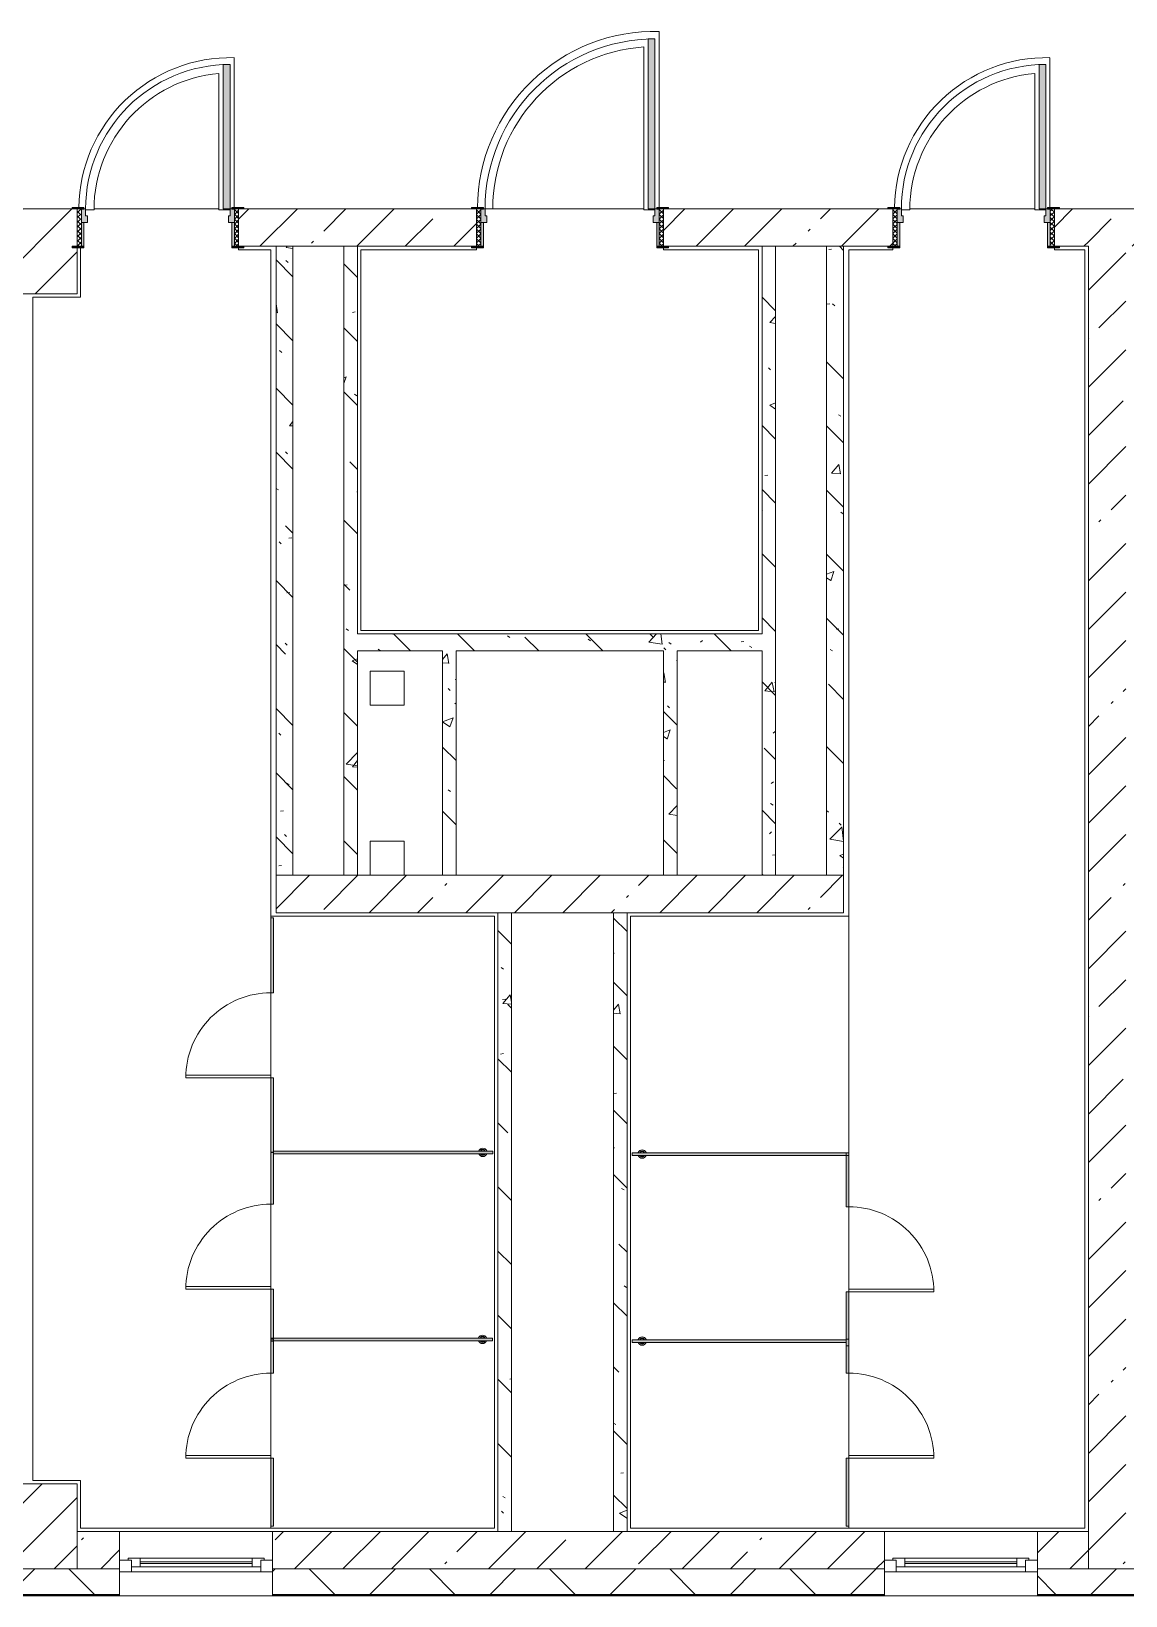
# Model space of a CAD drawing. Header units: millimetres. Extents: x 957 to 217451, y -8553 to 29000.
# Drawn here: x 156081 to 162521, y -258 to 8945 of the extents above; entities that cross this region are included whole.
import ezdxf

# ---------------------------------------------------------------- set-up
doc = ezdxf.new("R2010")
doc.units = ezdxf.units.MM
for name, color, linetype, lineweight, true_color in [('A-DOOR-3', 7, 'Continuous', 5, 0xaaaaaa), ('A-DOOR-4', 7, 'Continuous', 5, 0xe2e2e2), ('A-DOOR-FRAM-3', 7, 'Continuous', 5, 0xe2e2e2), ('A-DOOR-FRAM-4', 7, 'Continuous', 5, 0xaaaaaa), ('A-FLOR-2', 7, 'Continuous', 5, 0xaaaaaa), ('A-GENM-5', 7, 'Continuous', 5, 0xe2ddcd), ('I-WALL-4', 7, 'Continuous', 5, 0x787878)]:
    doc.layers.add(name, color=color, linetype=linetype, lineweight=lineweight, true_color=true_color)
for name, color, linetype, lineweight in [('A-DOOR-6', 7, 'Continuous', 5), ('A-GENM-2', 7, 'Continuous', 5), ('A-GLAZ-2', 7, 'Continuous', 5), ('A-WALL', 7, 'Continuous', 9), ('A-WALL-2', 7, 'Continuous', 5), ('I-WALL-2', 7, 'Continuous', 5), ('S-COLS-2', 7, 'Continuous', 5)]:
    doc.layers.add(name, color=color, linetype=linetype, lineweight=lineweight)
pattern_1 = [(45, (90440.88, 0), (-285.1231, 285.1231), []), (45, (90726, 0), (-285.1231, 285.1231), [504.031, -100.806, 16.764, -84.042])]
pattern_2 = [(135, (90440.9, 0), (-377.1708, -377.1708), [533.4, -88.9, 17.78, -88.9]), (135, (90440.9, 376.94), (-377.1708, -377.1708), []), (50, (90440.9, 0), (637.6445, -55.7866), [66.675, -733.425]), (355, (90440.9, 0), (-123.3494, 668.699), [53.34, -586.74]), (100.451, (90494, -4.65), (514.299, 612.908), [56.665, -623.315]), (46.184, (90440.9, 177.8), (948.7764, -147.15), [100.012, -1100.137]), (96.636, (90519.9, 165.5), (830.909, 865.997), [84.998, -934.973]), (351.184, (90440.9, 177.8), (830.918, 865.988), [80.01, -880.11]), (21, (90529.8, 133.35), (530.6506, -357.9283), [66.675, -733.425]), (326, (90529.8, 133.35), (216.308, 644.6585), [53.34, -586.74]), (71.451, (90574, 103.5), (746.9596, 286.7243), [56.665, -623.315]), (37.5, (90440.88, 0), (10.8105, 295.9426), [16.764, -562.864, 16.764, -578.866, -588.962]), (37.5, (90440.88, 0), (10.8105, 295.9426), [-1175.258, 16.764, -572.198]), (7.5, (90440.88, 0), (233.8692, 350.6318), [16.764, -322.834, 16.764, -549.529, -224.472]), (7.5, (90440.88, 0), (233.8692, 350.6318), [-905.891, 16.764, -207.708]), (327.5, (90242.63, 0), (474.5678, -20.0513), [16.764, -205.486, 16.764, -676.656, -920.115]), (327.5, (90242.63, 0), (474.5678, -20.0513), [-915.67, 16.764, -903.351]), (317.5, (90153.73, 0), (518.4522, 88.9934), [16.764, -272.161, 16.764, -443.738, -653.415]), (317.5, (90153.73, 0), (518.4522, 88.9934), [-749.427, 16.764, -636.651])]
pattern_3 = [(135, (1826.41, 174.685), (-14.14214, -14.14214), []), (225, (1826.41, 174.685), (14.14214, -14.14214), [])]
pattern_4 = [(45, (-296.384, 174.685), (-14.1421, 14.1421), []), (135, (-296.384, 174.685), (-14.1421, -14.1421), [])]

# ---------------------------------------------------------------- blocks, each defined once
blk = doc.blocks.new('BSC_Колонна _Прямоугольная - 500х500-V172-3_2_1_птичка')
at = {"layer": 'S-COLS-2'}
h = blk.add_hatch(dxfattribs=at)
h.set_pattern_fill('FP_51', color=256, style=0, pattern_type=2)
h.set_pattern_definition([(45, (-65660, -150), (-285.1231, 285.1231), []), (45, (-65374.88, -150), (-285.1231, 285.1231), [504.031, -100.806, 16.764, -84.042])])
h.paths.add_polyline_path([(-250, -250), (250, -250), (250, 250), (-250, 250), (-250, -50)])
for p, q in [((250, 250), (-250, 250)), ((-250, 250), (-250, -250)), ((250, -250), (250, 250)), ((-250, -250), (250, -250))]:
    blk.add_line(p, q, dxfattribs=at)
blk = doc.blocks.new('BSC_Колонна _Прямоугольная - 500х500-V175-3_2_1_птичка')
at = {"layer": 'S-COLS-2'}
h = blk.add_hatch(dxfattribs=at)
h.set_pattern_fill('FP_54', color=256, style=0, pattern_type=2)
h.set_pattern_definition([(45, (-65660, -7650), (-285.1231, 285.1231), []), (45, (-65374.88, -7650), (-285.1231, 285.1231), [504.031, -100.806, 16.764, -84.042])])
h.paths.add_polyline_path([(-30, -250), (250, -250), (250, 22), (220, 22), (220, 30), (250, 30), (250, 250), (-250, 250), (-250, -250)])
for p, q in [((220, 250), (-250, 250)), ((-250, 250), (-250, -250)), ((250, -250), (250, 22)), ((-250, -250), (250, -250))]:
    blk.add_line(p, q, dxfattribs=at)
blk = doc.blocks.new('120_Окно_СКБ_1Ст - 120_Окно_СКБ_1Ст 900х2500_h_-V185-3_2_1_птичка')
at = {"layer": 'A-GLAZ-2'}
for p, q in [((-450, -127), (-450, -57)), ((-450, -57), (-380, -57)), ((450, -57), (-450, -57)), ((-380, -57), (-380, -127)), ((380, -87), (-380, -87)), ((-380, -87), (-380, -127)), ((-330, -137), (-330, -87)), ((330, -137), (330, -87)), ((380, -127), (380, -57)), ((380, -57), (450, -57)), ((380, -127), (380, -87)), ((450, -57), (450, -127)), ((-380, -127), (-450, -127)), ((-450, -127), (-400, -127)), ((-380, -127), (-400, -127)), ((-400, -127), (-400, -137)), ((-400, -137), (400, -137)), ((400, -137), (-400, -137)), ((-330, -107), (330, -107)), ((330, -117), (-330, -117)), ((450, -127), (380, -127)), ((400, -127), (380, -127)), ((400, -127), (450, -127)), ((400, -137), (400, -127))]:
    blk.add_line(p, q, dxfattribs=at)
blk = doc.blocks.new('110_Дверь_СКБ_1Ст_Внутренняя1 - Д-7_л__950x2100h_Туалет-21784696-3_2_1_птичка')
at = {"layer": 'A-DOOR-3'}
h = blk.add_hatch(dxfattribs=at)
h.set_pattern_fill('FP_74', color=256, style=0, pattern_type=2)
h.set_pattern_definition(pattern_3)
h.paths.add_polyline_path([(462.5, -110), (487.5, -110), (487.5, 110), (462.5, 105.1), (462.5, -39.7)])
at = {"layer": 'A-DOOR-4'}
h = blk.add_hatch(color=256, dxfattribs=at)
h.paths.add_polyline_path([(462.5, 30), (461.1, 110), (437.5, 105.1), (437.5, 70), (427.5, 70), (427.5, 30), (461.7, 30)])
h.paths.add_polyline_path([(-422.5, 30), (-402.5, 30), (-402.5, 70), (-412.5, 70), (-412.5, 110), (-437.5, 105.1), (-437.5, 30)])
at = {"layer": 'A-DOOR-FRAM-3'}
for points in [[(397.5, 110), (437.5, 110), (437.5, 960), (397.5, 960), (397.5, 304.1)], [(-453.3, 110), (-422.5, 110), (-422.5, 118), (-492.5, 118), (-492.5, 110), (-462.5, 110)], [(462.5, 110), (517.5, 110), (517.5, 118), (447.5, 118), (447.5, 110), (461.7, 110)], [(-422.5, -110), (-422.5, 30), (-437.5, 30), (-437.5, -110)], [(462.5, -110), (461.7, 30), (447.5, 30), (447.5, -110)], [(-461.7, -118), (-422.5, -118), (-422.5, -110), (-492.5, -110), (-492.5, -118), (-462.5, -118)], [(517.5, -118), (517.5, -110), (447.5, -110), (447.5, -118), (487.5, -118)]]:
    blk.add_hatch(color=256, dxfattribs=at).paths.add_polyline_path(points)
at = {"layer": 'A-DOOR-FRAM-4'}
h = blk.add_hatch(dxfattribs=at)
h.set_pattern_fill('FP_75', color=256, style=0, pattern_type=2)
h.set_pattern_definition(pattern_4)
h.paths.add_polyline_path([(-437.5, -110), (-437.5, 110), (-462.5, 110), (-462.5, -110)])
at = {"layer": 'A-DOOR-3'}
for p, q in [((437.5, 960), (397.5, 960)), ((397.5, 960), (397.5, 110)), ((437.5, 110), (437.5, 960)), ((397.5, 110), (437.5, 110))]:
    blk.add_line(p, q, dxfattribs=at)
blk.add_arc((437.5, 110), 850, 90, 180, dxfattribs=at)
at = {"layer": 'A-DOOR-FRAM-4'}
for p, q in [((-422.5, 118), (-492.5, 118)), ((-492.5, 118), (-492.5, 110)), ((-492.5, 110), (-422.5, 110)), ((-437.5, 110), (-462.5, 110)), ((-462.5, 110), (-462.5, -110)), ((-412.5, 110), (-437.5, 110)), ((-437.5, 110), (-437.5, 30)), ((-437.5, -110), (-437.5, 110)), ((-422.5, 110), (-437.5, 110)), ((-437.5, 110), (-437.5, 109)), ((-437.5, 109), (-422.5, 109)), ((-422.5, 110), (-422.5, 118)), ((-422.5, 109), (-422.5, 110)), ((-412.5, 70), (-412.5, 110)), ((437.5, 110), (437.5, 70)), ((462.5, 110), (437.5, 110)), ((517.5, 118), (447.5, 118)), ((447.5, 118), (447.5, 110)), ((462.5, 110), (447.5, 110)), ((447.5, 110), (447.5, 109)), ((447.5, 110), (517.5, 110)), ((447.5, 109), (462.5, 109)), ((462.5, 30), (462.5, 110)), ((487.5, 110), (462.5, 110)), ((462.5, 110), (462.5, -110)), ((462.5, 109), (462.5, 110)), ((487.5, -110), (487.5, 110)), ((517.5, 110), (517.5, 118)), ((-437.5, 30), (-402.5, 30)), ((-422.5, 30), (-437.5, 30)), ((-437.5, 30), (-437.5, -110)), ((-422.5, -110), (-422.5, 30)), ((-402.5, 70), (-412.5, 70)), ((-402.5, 30), (-402.5, 70)), ((437.5, 70), (427.5, 70)), ((427.5, 70), (427.5, 30)), ((427.5, 30), (462.5, 30)), ((462.5, 30), (447.5, 30)), ((447.5, 30), (447.5, -110)), ((462.5, -110), (462.5, 30)), ((-422.5, -110), (-492.5, -110)), ((-492.5, -110), (-492.5, -118)), ((-492.5, -118), (-422.5, -118)), ((-462.5, -110), (-437.5, -110)), ((-437.5, -110), (-422.5, -110)), ((-422.5, -118), (-422.5, -110)), ((447.5, -110), (462.5, -110)), ((517.5, -110), (447.5, -110)), ((447.5, -110), (447.5, -118)), ((447.5, -118), (517.5, -118)), ((462.5, -110), (487.5, -110)), ((517.5, -118), (517.5, -110))]:
    blk.add_line(p, q, dxfattribs=at)
blk = doc.blocks.new('110_Дверь_СКБ_1Ст_Внутренняя1 - Д-7_л__950x2100h_Туалет-V195-3_2_1_птичка')
at = {"layer": 'A-DOOR-3'}
h = blk.add_hatch(dxfattribs=at)
h.set_pattern_fill('FP_74', color=256, style=0, pattern_type=2)
h.set_pattern_definition(pattern_3)
h.paths.add_polyline_path([(462.5, -110), (487.5, -110), (487.5, 110), (462.5, 105.1), (462.5, -39.7)])
at = {"layer": 'A-DOOR-4'}
h = blk.add_hatch(color=256, dxfattribs=at)
h.paths.add_polyline_path([(462.5, 30), (461.1, 110), (437.5, 105.1), (437.5, 70), (427.5, 70), (427.5, 30), (461.7, 30)])
h.paths.add_polyline_path([(-437.5, 30), (-402.5, 30), (-402.5, 70), (-412.5, 70), (-412.5, 110), (-437.5, 105.1)])
at = {"layer": 'A-DOOR-FRAM-3'}
for points in [[(437.5, 110), (437.5, 960), (397.5, 960), (397.5, 110)], [(-447.5, 110), (-422.5, 110), (-422.5, 118), (-492.5, 118), (-492.5, 110), (-453, 110)], [(487.5, 110), (517.5, 110), (517.5, 118), (447.5, 118), (447.5, 110), (462.5, 110)], [(-422.5, -110), (-422.5, 30), (-437.5, 30), (-437.5, -110)], [(447.5, -110), (462.5, -110), (461.7, 30), (447.5, 30), (447.5, -39.7)], [(-442.5, -118), (-422.5, -118), (-422.5, -110), (-492.5, -110), (-492.5, -118), (-462.5, -118)], [(447.5, -118), (517.5, -118), (517.5, -110), (447.5, -110)]]:
    blk.add_hatch(color=256, dxfattribs=at).paths.add_polyline_path(points)
at = {"layer": 'A-DOOR-FRAM-4'}
h = blk.add_hatch(dxfattribs=at)
h.set_pattern_fill('FP_75', color=256, style=0, pattern_type=2)
h.set_pattern_definition(pattern_4)
h.paths.add_polyline_path([(-437.5, -110), (-442.5, 110), (-462.5, 110), (-462.5, -110), (-442.5, -110)])
at = {"layer": 'A-DOOR-3'}
for p, q in [((437.5, 960), (397.5, 960)), ((397.5, 960), (397.5, 110)), ((437.5, 110), (437.5, 960)), ((397.5, 110), (437.5, 110))]:
    blk.add_line(p, q, dxfattribs=at)
blk.add_arc((437.5, 110), 850, 90, 180, dxfattribs=at)
at = {"layer": 'A-DOOR-FRAM-4'}
for p, q in [((-422.5, 118), (-492.5, 118)), ((-492.5, 118), (-492.5, 110)), ((-492.5, 110), (-422.5, 110)), ((-437.5, 110), (-462.5, 110)), ((-462.5, 110), (-462.5, -110)), ((-412.5, 110), (-437.5, 110)), ((-437.5, 110), (-437.5, 30)), ((-437.5, -110), (-437.5, 110)), ((-422.5, 110), (-437.5, 110)), ((-437.5, 110), (-437.5, 109)), ((-437.5, 109), (-422.5, 109)), ((-422.5, 110), (-422.5, 118)), ((-422.5, 109), (-422.5, 110)), ((-412.5, 70), (-412.5, 110)), ((437.5, 110), (437.5, 70)), ((462.5, 110), (437.5, 110)), ((517.5, 118), (447.5, 118)), ((447.5, 118), (447.5, 110)), ((462.5, 110), (447.5, 110)), ((447.5, 110), (447.5, 109)), ((447.5, 110), (517.5, 110)), ((447.5, 109), (462.5, 109)), ((462.5, 30), (462.5, 110)), ((487.5, 110), (462.5, 110)), ((462.5, 110), (462.5, -110)), ((462.5, 109), (462.5, 110)), ((487.5, -110), (487.5, 110)), ((517.5, 110), (517.5, 118)), ((-437.5, 30), (-402.5, 30)), ((-422.5, 30), (-437.5, 30)), ((-437.5, 30), (-437.5, -110)), ((-422.5, -110), (-422.5, 30)), ((-402.5, 70), (-412.5, 70)), ((-402.5, 30), (-402.5, 70)), ((437.5, 70), (427.5, 70)), ((427.5, 70), (427.5, 30)), ((427.5, 30), (462.5, 30)), ((462.5, 30), (447.5, 30)), ((447.5, 30), (447.5, -110)), ((462.5, -110), (462.5, 30)), ((-422.5, -110), (-492.5, -110)), ((-492.5, -110), (-492.5, -118)), ((-492.5, -118), (-422.5, -118)), ((-462.5, -110), (-437.5, -110)), ((-437.5, -110), (-422.5, -110)), ((-422.5, -118), (-422.5, -110)), ((447.5, -110), (462.5, -110)), ((517.5, -110), (447.5, -110)), ((447.5, -110), (447.5, -118)), ((447.5, -118), (517.5, -118)), ((462.5, -110), (487.5, -110)), ((517.5, -118), (517.5, -110))]:
    blk.add_line(p, q, dxfattribs=at)
blk = doc.blocks.new('110_Дверь_СКБ_1Ст_Внутренняя1 - Д-4 1100x2100h_су мгн-V196-3_2_1_птичка')
at = {"layer": 'A-DOOR-3'}
h = blk.add_hatch(dxfattribs=at)
h.set_pattern_fill('FP_37', color=256, style=0, pattern_type=2)
h.set_pattern_definition([(135, (1751.41, 174.685), (-14.14214, -14.14214), []), (225, (1751.41, 174.685), (14.14214, -14.14214), [])])
h.paths.add_polyline_path([(537.5, -110), (562.5, -110), (562.5, 110), (537.5, 105.1), (537.5, -39.7)])
at = {"layer": 'A-DOOR-4'}
h = blk.add_hatch(color=256, dxfattribs=at)
h.paths.add_polyline_path([(-512.5, 30), (-477.5, 30), (-477.5, 70), (-487.5, 70), (-487.5, 110), (-512.5, 104.5)])
h.paths.add_polyline_path([(536.7, 30), (537.5, 30), (536.2, 110), (512.5, 105.1), (512.5, 70), (502.5, 70), (502.5, 30), (522.5, 30)])
at = {"layer": 'A-DOOR-FRAM-3'}
for points in [[(512.5, 110), (512.5, 1110), (472.5, 1110), (472.5, 110)], [(-526.6, 110), (-497.5, 110), (-497.5, 118), (-567.5, 118), (-567.5, 110), (-532.5, 110)], [(562.5, 110), (592.5, 110), (592.5, 118), (522.5, 118), (522.5, 110), (537.5, 110)], [(-512.5, -110), (-497.5, -110), (-497.5, 30), (-512.5, 30), (-512.5, -47.6)], [(522.5, -110), (537.5, -110), (536.7, 30), (522.5, 30), (522.5, -39.7)], [(-533.9, -118), (-497.5, -118), (-497.5, -110), (-567.5, -110), (-567.5, -118), (-537.5, -118)], [(559.5, -118), (592.5, -118), (592.5, -110), (522.5, -110), (522.5, -118), (537.5, -118)]]:
    blk.add_hatch(color=256, dxfattribs=at).paths.add_polyline_path(points)
at = {"layer": 'A-DOOR-FRAM-4'}
h = blk.add_hatch(dxfattribs=at)
h.set_pattern_fill('FP_38', color=256, style=0, pattern_type=2)
h.set_pattern_definition([(45, (-371.384, 174.685), (-14.1421, 14.1421), []), (135, (-371.384, 174.685), (-14.1421, -14.1421), [])])
h.paths.add_polyline_path([(-537.5, -110), (-512.5, -110), (-512.5, 110), (-537.5, 110), (-537.5, -39.7)])
at = {"layer": 'A-DOOR-3'}
for p, q in [((512.5, 1110), (472.5, 1110)), ((472.5, 1110), (472.5, 110)), ((512.5, 110), (512.5, 1110)), ((472.5, 110), (512.5, 110))]:
    blk.add_line(p, q, dxfattribs=at)
blk.add_arc((512.5, 110), 1000, 90, 180, dxfattribs=at)
at = {"layer": 'A-DOOR-FRAM-4'}
for p, q in [((-497.5, 118), (-567.5, 118)), ((-567.5, 118), (-567.5, 110)), ((-567.5, 110), (-497.5, 110)), ((-512.5, 110), (-537.5, 110)), ((-537.5, 110), (-537.5, -110)), ((-487.5, 110), (-512.5, 110)), ((-512.5, 110), (-512.5, 30)), ((-512.5, -110), (-512.5, 110)), ((-497.5, 110), (-512.5, 110)), ((-512.5, 110), (-512.5, 109)), ((-512.5, 109), (-497.5, 109)), ((-497.5, 110), (-497.5, 118)), ((-497.5, 109), (-497.5, 110)), ((-487.5, 70), (-487.5, 110)), ((512.5, 110), (512.5, 70)), ((537.5, 110), (512.5, 110)), ((592.5, 118), (522.5, 118)), ((522.5, 118), (522.5, 110)), ((537.5, 110), (522.5, 110)), ((522.5, 110), (522.5, 109)), ((522.5, 110), (592.5, 110)), ((522.5, 109), (537.5, 109)), ((537.5, 30), (537.5, 110)), ((562.5, 110), (537.5, 110)), ((537.5, 110), (537.5, -110)), ((537.5, 109), (537.5, 110)), ((562.5, -110), (562.5, 110)), ((592.5, 110), (592.5, 118)), ((-512.5, 30), (-477.5, 30)), ((-497.5, 30), (-512.5, 30)), ((-512.5, 30), (-512.5, -110)), ((-497.5, -110), (-497.5, 30)), ((-477.5, 70), (-487.5, 70)), ((-477.5, 30), (-477.5, 70)), ((512.5, 70), (502.5, 70)), ((502.5, 70), (502.5, 30)), ((502.5, 30), (537.5, 30)), ((537.5, 30), (522.5, 30)), ((522.5, 30), (522.5, -110)), ((537.5, -110), (537.5, 30)), ((-497.5, -110), (-567.5, -110)), ((-567.5, -110), (-567.5, -118)), ((-567.5, -118), (-497.5, -118)), ((-537.5, -110), (-512.5, -110)), ((-512.5, -110), (-497.5, -110)), ((-497.5, -118), (-497.5, -110)), ((522.5, -110), (537.5, -110)), ((592.5, -110), (522.5, -110)), ((522.5, -110), (522.5, -118)), ((522.5, -118), (592.5, -118)), ((537.5, -110), (562.5, -110)), ((592.5, -118), (592.5, -110))]:
    blk.add_line(p, q, dxfattribs=at)
blk = doc.blocks.new('131_Сантехническая перегородка_Дверь_ поз_4 - СД-1-V283-3_2_1_птичка')
at = {"layer": 'A-GENM-5'}
for points in [[(-190, -8), (250, -8), (250, 8), (-190, 8)], [(750, -8), (1190, -8), (1190, 8), (750, 8)]]:
    blk.add_hatch(color=256, dxfattribs=at).paths.add_polyline_path(points)
at = {"layer": 'A-DOOR-6'}
for p, q in [((266, 508), (250, 508)), ((250, 8), (250, 508)), ((266, 8), (266, 508)), ((266, 8), (250, 8))]:
    blk.add_line(p, q, dxfattribs=at)
blk.add_arc((250, 8), 500, 360, 90, dxfattribs=at)
at = {"layer": 'A-GENM-2'}
for p, q in [((250, 8), (-190, 8)), ((-190, 8), (-190, -8)), ((250, -8), (250, 8)), ((1190, 8), (750, 8)), ((750, 8), (750, -8)), ((1190, -8), (1190, 8)), ((-190, -8), (250, -8)), ((750, -8), (1190, -8))]:
    blk.add_line(p, q, dxfattribs=at)
blk = doc.blocks.new('131_Сантехническая перегородка_Дверь - СД-1-V284-3_2_1_птичка')
at = {"layer": 'A-GENM-5'}
for points in [[(0, -8), (317.3, -8), (317.3, 8), (0, 8)], [(817.3, -7.8), (817.3, -8), (1119.2, -7.8), (1119.2, 8), (817.3, 8)]]:
    blk.add_hatch(color=256, dxfattribs=at).paths.add_polyline_path(points)
at = {"layer": 'A-DOOR-6'}
for p, q in [((333.3, -8), (317.3, -8)), ((317.3, -8), (317.3, -508)), ((333.3, -8), (333.3, -508)), ((333.3, -508), (317.3, -508))]:
    blk.add_line(p, q, dxfattribs=at)
blk.add_arc((317.3, -8), 500, 270, 0, dxfattribs=at)
at = {"layer": 'A-GENM-2'}
for p, q in [((317.3, 8), (0, 8)), ((0, 8), (0, -8)), ((317.3, -8), (317.3, 8)), ((1134.7, 8), (817.3, 8)), ((817.3, 8), (817.3, -8)), ((1134.7, -8), (1134.7, 8)), ((0, -8), (317.3, -8)), ((817.3, -8), (1134.7, -8))]:
    blk.add_line(p, q, dxfattribs=at)
blk = doc.blocks.new('131_Сантехническая перегородка_Дверь - СД-1-V285-3_2_1_птичка')
at = {"layer": 'A-GENM-5'}
for points in [[(0, 7.5), (2, 7.5), (18, 7.5), (18, -8), (305.2, -8), (305.2, 8), (0, 8)], [(805.2, -8), (1109, -8), (1109, 8), (805.2, 8)]]:
    blk.add_hatch(color=256, dxfattribs=at).paths.add_polyline_path(points)
at = {"layer": 'A-DOOR-6'}
for p, q in [((321.2, 508), (305.2, 508)), ((305.2, 8), (305.2, 508)), ((321.2, 8), (321.2, 508)), ((321.2, 8), (305.2, 8))]:
    blk.add_line(p, q, dxfattribs=at)
blk.add_arc((305.2, 8), 500, 360, 90, dxfattribs=at)
at = {"layer": 'A-GENM-2'}
for p, q in [((305.2, 8), (0, 8)), ((0, 8), (0, -8)), ((305.2, -8), (305.2, 8)), ((1110.4, 8), (805.2, 8)), ((805.2, 8), (805.2, -8)), ((1110.4, -8), (1110.4, 8)), ((0, -8), (305.2, -8)), ((805.2, -8), (1110.4, -8))]:
    blk.add_line(p, q, dxfattribs=at)
blk = doc.blocks.new('131_Сантехническая перегородка_Дверь_сдвиг_ - СД-1-V286-3_2_1_птичка')
at = {"layer": 'A-GENM-5'}
for points in [[(0, -8), (400, -8), (400, 8), (0, 8)], [(900, 7.5), (900, -8), (1089, -8), (1089, 8), (900, 8)]]:
    blk.add_hatch(color=256, dxfattribs=at).paths.add_polyline_path(points)
at = {"layer": 'A-DOOR-6'}
for p, q in [((416, 508), (400, 508)), ((400, 8), (400, 508)), ((416, 8), (416, 508)), ((416, 8), (400, 8))]:
    blk.add_line(p, q, dxfattribs=at)
blk.add_arc((400, 8), 500, 360, 90, dxfattribs=at)
at = {"layer": 'A-GENM-2'}
for p, q in [((400, 8), (0, 8)), ((0, 8), (0, -8)), ((400, -8), (400, 8)), ((1100, 8), (900, 8)), ((900, 8), (900, -8)), ((1100, -8), (1100, 8)), ((0, -8), (400, -8)), ((900, -8), (1100, -8))]:
    blk.add_line(p, q, dxfattribs=at)
blk = doc.blocks.new('131_Сантехническая перегородка_Дверь_сдвиг_ - СД-1-V287-3_2_1_птичка')
at = {"layer": 'A-GENM-5'}
for points in [[(0, -8), (400, -8), (400, 8), (0, 8)], [(900, -8), (1061.8, -8), (1061.8, 8), (900, 8)]]:
    blk.add_hatch(color=256, dxfattribs=at).paths.add_polyline_path(points)
at = {"layer": 'A-DOOR-6'}
for p, q in [((416, -8), (400, -8)), ((400, -8), (400, -508)), ((416, -8), (416, -508)), ((416, -508), (400, -508))]:
    blk.add_line(p, q, dxfattribs=at)
blk.add_arc((400, -8), 500, 270, 0, dxfattribs=at)
at = {"layer": 'A-GENM-2'}
for p, q in [((400, 8), (0, 8)), ((0, 8), (0, -8)), ((400, -8), (400, 8)), ((1100, 8), (900, 8)), ((900, 8), (900, -8)), ((1100, -8), (1100, 8)), ((0, -8), (400, -8)), ((900, -8), (1100, -8))]:
    blk.add_line(p, q, dxfattribs=at)
blk = doc.blocks.new('131_Сантехническая перегородка - СП-4-V288-3_2_1_птичка')
at = {"layer": 'A-GENM-5'}
blk.add_hatch(color=256, dxfattribs=at).paths.add_polyline_path([(55.2, -8), (1330, -8), (1330, 8), (55.2, 8)])
at = {"layer": 'A-GENM-2'}
for p, q in [((1330, 8), (55.2, 8)), ((55.2, 8), (55.2, -8)), ((1330, -8), (1330, 8)), ((55.2, -8), (1330, -8))]:
    blk.add_line(p, q, dxfattribs=at)
at = {"layer": 'A-GENM-2', "flags": 128}
for points in [[(126.7, 8), (126.3, 8.5), (126, 9), (125.6, 9.5), (125.2, 9.9), (124.8, 10.4), (124.4, 10.8), (123.9, 11.2), (123.5, 11.6), (123, 12), (122.5, 12.3), (122, 12.7), (121.5, 13), (121, 13.3), (120.5, 13.6), (119.9, 13.8), (119.4, 14), (118.8, 14.3), (118.2, 14.4), (117.6, 14.6), (117, 14.7), (116.5, 14.9), (115.9, 14.9), (115.3, 15), (114.7, 15.1), (114.1, 15.1), (113.5, 15.1), (112.8, 15), (112.2, 15), (111.7, 14.9), (111.1, 14.8), (110.5, 14.7), (109.9, 14.5), (109.3, 14.4), (108.7, 14.2), (108.2, 13.9), (107.6, 13.7), (107.1, 13.4), (106.5, 13.2), (106, 12.9), (105.5, 12.5), (105, 12.2), (104.5, 11.8), (104.1, 11.4), (103.6, 11), (103.2, 10.6), (102.8, 10.2), (102.4, 9.7), (102, 9.3), (101.6, 8.8), (101.3, 8.3), (101.1, 8)], [(101.1, -8), (101.4, -8.5), (101.8, -9), (102.2, -9.5), (102.6, -9.9), (103, -10.4), (103.4, -10.8), (103.8, -11.2), (104.3, -11.6), (104.7, -12), (105.2, -12.3), (105.7, -12.7), (106.2, -13), (106.8, -13.3), (107.3, -13.6), (107.9, -13.8), (108.4, -14), (109, -14.3), (109.6, -14.4), (110.1, -14.6), (110.7, -14.7), (111.3, -14.9), (111.9, -14.9), (112.5, -15), (113.1, -15.1), (113.7, -15.1), (114.3, -15.1), (114.9, -15), (115.5, -15), (116.1, -14.9), (116.7, -14.8), (117.3, -14.7), (117.9, -14.5), (118.5, -14.4), (119, -14.2), (119.6, -13.9), (120.2, -13.7), (120.7, -13.4), (121.2, -13.2), (121.7, -12.9), (122.3, -12.5), (122.7, -12.2), (123.2, -11.8), (123.7, -11.4), (124.1, -11), (124.6, -10.6), (125, -10.2), (125.4, -9.7), (125.8, -9.3), (126.1, -8.8), (126.5, -8.3), (126.7, -8)]]:
    blk.add_lwpolyline(points, dxfattribs=at)
at = {"layer": 'A-GENM-2'}
for radius, start, end in [(24.6, 19.91127, 160.08873), (17.6, 45, 135), (17.6, 45, 135), (15.1, 45, 135), (24.6, 199.91127, 340.08873), (17.6, 225, 315), (17.6, 225, 315), (15.1, 225, 315)]:
    blk.add_arc((113.9, 0), radius, start, end, dxfattribs=at)
blk = doc.blocks.new('131_Сантехническая перегородка - СП-4-V289-3_2_1_птичка')
at = {"layer": 'A-GENM-5'}
blk.add_hatch(color=256, dxfattribs=at).paths.add_polyline_path([(815.1, -8), (1330, -8), (1330, 8), (71.3, 8), (71.3, -8)])
at = {"layer": 'A-GENM-2'}
for p, q in [((1330, 8), (71.3, 8)), ((71.3, 8), (71.3, -8)), ((1330, -8), (1330, 8)), ((71.3, -8), (1330, -8))]:
    blk.add_line(p, q, dxfattribs=at)
at = {"layer": 'A-GENM-2', "flags": 128}
for points in [[(142.8, 8), (142.5, 8.5), (142.1, 9), (141.8, 9.5), (141.4, 9.9), (141, 10.4), (140.5, 10.8), (140.1, 11.2), (139.6, 11.6), (139.2, 12), (138.7, 12.3), (138.2, 12.7), (137.7, 13), (137.1, 13.3), (136.6, 13.6), (136.1, 13.8), (135.5, 14), (134.9, 14.3), (134.4, 14.4), (133.8, 14.6), (133.2, 14.7), (132.6, 14.9), (132, 14.9), (131.4, 15), (130.8, 15.1), (130.2, 15.1), (129.6, 15.1), (129, 15), (128.4, 15), (127.8, 14.9), (127.2, 14.8), (126.6, 14.7), (126, 14.5), (125.4, 14.4), (124.9, 14.2), (124.3, 13.9), (123.8, 13.7), (123.2, 13.4), (122.7, 13.2), (122.2, 12.9), (121.7, 12.5), (121.2, 12.2), (120.7, 11.8), (120.2, 11.4), (119.8, 11), (119.3, 10.6), (118.9, 10.2), (118.5, 9.7), (118.1, 9.3), (117.8, 8.8), (117.4, 8.3), (117.3, 8)], [(117.3, -8), (117.6, -8.5), (117.9, -9), (118.3, -9.5), (118.7, -9.9), (119.1, -10.4), (119.5, -10.8), (120, -11.2), (120.4, -11.6), (120.9, -12), (121.4, -12.3), (121.9, -12.7), (122.4, -13), (122.9, -13.3), (123.5, -13.6), (124, -13.8), (124.6, -14), (125.1, -14.3), (125.7, -14.4), (126.3, -14.6), (126.9, -14.7), (127.5, -14.9), (128.1, -14.9), (128.7, -15), (129.3, -15.1), (129.9, -15.1), (130.5, -15.1), (131.1, -15), (131.7, -15), (132.3, -14.9), (132.9, -14.8), (133.4, -14.7), (134, -14.5), (134.6, -14.4), (135.2, -14.2), (135.7, -13.9), (136.3, -13.7), (136.8, -13.4), (137.4, -13.2), (137.9, -12.9), (138.4, -12.5), (138.9, -12.2), (139.4, -11.8), (139.8, -11.4), (140.3, -11), (140.7, -10.6), (141.1, -10.2), (141.5, -9.7), (141.9, -9.3), (142.3, -8.8), (142.6, -8.3), (142.8, -8)]]:
    blk.add_lwpolyline(points, dxfattribs=at)
at = {"layer": 'A-GENM-2'}
for radius, start, end in [(24.6, 19.91127, 160.08873), (17.6, 45, 135), (17.6, 45, 135), (15.1, 45, 135), (24.6, 199.91127, 340.08873), (17.6, 225, 315), (17.6, 225, 315), (15.1, 225, 315)]:
    blk.add_arc((130, 0), radius, start, end, dxfattribs=at)
blk = doc.blocks.new('131_Сантехническая перегородка - СП-4-V290-3_2_1_птичка')
at = {"layer": 'A-GENM-5'}
blk.add_hatch(color=256, dxfattribs=at).paths.add_polyline_path([(340, 8), (39.9, 8), (39.9, -8), (1330, -8), (1330, 8)])
at = {"layer": 'A-GENM-2'}
for p, q in [((1330, 8), (39.9, 8)), ((39.9, 8), (39.9, -8)), ((1330, -8), (1330, 8)), ((39.9, -8), (1330, -8))]:
    blk.add_line(p, q, dxfattribs=at)
at = {"layer": 'A-GENM-2', "flags": 128}
for points in [[(111.4, 8), (111, 8.5), (110.7, 9), (110.3, 9.5), (109.9, 9.9), (109.5, 10.4), (109.1, 10.8), (108.6, 11.2), (108.2, 11.6), (107.7, 12), (107.2, 12.3), (106.7, 12.7), (106.2, 13), (105.7, 13.3), (105.2, 13.6), (104.6, 13.8), (104, 14), (103.5, 14.3), (102.9, 14.4), (102.3, 14.6), (101.7, 14.7), (101.1, 14.9), (100.6, 14.9), (100, 15), (99.4, 15.1), (98.7, 15.1), (98.1, 15.1), (97.5, 15), (96.9, 15), (96.3, 14.9), (95.8, 14.8), (95.2, 14.7), (94.6, 14.5), (94, 14.4), (93.4, 14.2), (92.9, 13.9), (92.3, 13.7), (91.8, 13.4), (91.2, 13.2), (90.7, 12.9), (90.2, 12.5), (89.7, 12.2), (89.2, 11.8), (88.8, 11.4), (88.3, 11), (87.9, 10.6), (87.5, 10.2), (87.1, 9.7), (86.7, 9.3), (86.3, 8.8), (86, 8.3), (85.8, 8)], [(85.8, -8), (86.1, -8.5), (86.5, -9), (86.9, -9.5), (87.2, -9.9), (87.6, -10.4), (88.1, -10.8), (88.5, -11.2), (89, -11.6), (89.4, -12), (89.9, -12.3), (90.4, -12.7), (90.9, -13), (91.5, -13.3), (92, -13.6), (92.6, -13.8), (93.1, -14), (93.7, -14.3), (94.3, -14.4), (94.8, -14.6), (95.4, -14.7), (96, -14.9), (96.6, -14.9), (97.2, -15), (97.8, -15.1), (98.4, -15.1), (99, -15.1), (99.6, -15), (100.2, -15), (100.8, -14.9), (101.4, -14.8), (102, -14.7), (102.6, -14.5), (103.2, -14.4), (103.7, -14.2), (104.3, -13.9), (104.8, -13.7), (105.4, -13.4), (105.9, -13.2), (106.4, -12.9), (106.9, -12.5), (107.4, -12.2), (107.9, -11.8), (108.4, -11.4), (108.8, -11), (109.3, -10.6), (109.7, -10.2), (110.1, -9.7), (110.5, -9.3), (110.8, -8.8), (111.2, -8.3), (111.4, -8)]]:
    blk.add_lwpolyline(points, dxfattribs=at)
at = {"layer": 'A-GENM-2'}
for radius, start, end in [(24.6, 19.91127, 160.08873), (17.6, 45, 135), (17.6, 45, 135), (15.1, 45, 135), (24.6, 199.91127, 340.08873), (17.6, 225, 315), (17.6, 225, 315), (15.1, 225, 315)]:
    blk.add_arc((98.6, 0), radius, start, end, dxfattribs=at)
blk = doc.blocks.new('131_Сантехническая перегородка - СП-4-V291-3_2_1_птичка')
at = {"layer": 'A-GENM-5'}
blk.add_hatch(color=256, dxfattribs=at).paths.add_polyline_path([(324.2, 8), (25.5, 8), (25.5, -8), (1330, -8), (1330, 8)])
at = {"layer": 'A-GENM-2'}
for p, q in [((1330, 8), (25.5, 8)), ((25.5, 8), (25.5, -8)), ((1330, -8), (1330, 8)), ((25.5, -8), (1330, -8))]:
    blk.add_line(p, q, dxfattribs=at)
at = {"layer": 'A-GENM-2', "flags": 128}
for points in [[(97, 8), (96.7, 8.5), (96.3, 9), (95.9, 9.5), (95.5, 9.9), (95.1, 10.4), (94.7, 10.8), (94.3, 11.2), (93.8, 11.6), (93.3, 12), (92.9, 12.3), (92.4, 12.7), (91.8, 13), (91.3, 13.3), (90.8, 13.6), (90.2, 13.8), (89.7, 14), (89.1, 14.3), (88.5, 14.4), (88, 14.6), (87.4, 14.7), (86.8, 14.9), (86.2, 14.9), (85.6, 15), (85, 15.1), (84.4, 15.1), (83.8, 15.1), (83.2, 15), (82.6, 15), (82, 14.9), (81.4, 14.8), (80.8, 14.7), (80.2, 14.5), (79.6, 14.4), (79.1, 14.2), (78.5, 13.9), (77.9, 13.7), (77.4, 13.4), (76.9, 13.2), (76.4, 12.9), (75.8, 12.5), (75.3, 12.2), (74.9, 11.8), (74.4, 11.4), (74, 11), (73.5, 10.6), (73.1, 10.2), (72.7, 9.7), (72.3, 9.3), (72, 8.8), (71.6, 8.3), (71.4, 8)], [(71.4, -8), (71.8, -8.5), (72.1, -9), (72.5, -9.5), (72.9, -9.9), (73.3, -10.4), (73.7, -10.8), (74.1, -11.2), (74.6, -11.6), (75.1, -12), (75.6, -12.3), (76.1, -12.7), (76.6, -13), (77.1, -13.3), (77.6, -13.6), (78.2, -13.8), (78.7, -14), (79.3, -14.3), (79.9, -14.4), (80.5, -14.6), (81.1, -14.7), (81.6, -14.9), (82.2, -14.9), (82.8, -15), (83.4, -15.1), (84, -15.1), (84.6, -15.1), (85.2, -15), (85.8, -15), (86.4, -14.9), (87, -14.8), (87.6, -14.7), (88.2, -14.5), (88.8, -14.4), (89.4, -14.2), (89.9, -13.9), (90.5, -13.7), (91, -13.4), (91.6, -13.2), (92.1, -12.9), (92.6, -12.5), (93.1, -12.2), (93.6, -11.8), (94, -11.4), (94.5, -11), (94.9, -10.6), (95.3, -10.2), (95.7, -9.7), (96.1, -9.3), (96.5, -8.8), (96.8, -8.3), (97, -8)]]:
    blk.add_lwpolyline(points, dxfattribs=at)
at = {"layer": 'A-GENM-2'}
for radius, start, end in [(24.6, 19.91127, 160.08873), (17.6, 45, 135), (17.6, 45, 135), (15.1, 45, 135), (24.6, 199.91127, 340.08873), (17.6, 225, 315), (17.6, 225, 315), (15.1, 225, 315)]:
    blk.add_arc((84.2, 0), radius, start, end, dxfattribs=at)

msp = doc.modelspace()

# ---------------------------------------------------------------- hatches: boundary and pattern name
at = {"layer": 'A-WALL-2'}
h = msp.add_hatch(dxfattribs=at)
h.set_pattern_fill('FP_60', color=256, style=0, pattern_type=2)
h.set_pattern_definition([(45, (90440.9, 0), (-353.5534, 353.5534), []), (135, (90440.9, 0), (-353.5534, -353.5534), [])])
h.paths.add_polyline_path([(162676.9, -250), (166140.9, -250), (166140.9, -100), (162000.9, -100), (162000.9, -250), (162520.9, -250)])
h.paths.add_polyline_path([(158496.2, -250), (161100.9, -250), (161100.9, -100), (157500.9, -100), (157500.9, -250)])
h.paths.add_polyline_path([(152050.9, -250), (152050.9, -100), (151350.9, -100), (151350.9, -250), (151970.8, -250)])
h.paths.add_polyline_path([(154700.9, -250), (154700.9, -100), (154150.9, -100), (154150.9, -250)])
h.paths.add_polyline_path([(155600.9, -250), (156600.9, -250), (156600.9, -100), (155600.9, -100), (155600.9, -187.3)])
h.paths.add_polyline_path([(148250.9, -250), (148250.9, -100), (147068, -100), (147068, -250), (148033.7, -250)])
at = {"layer": 'I-WALL-2'}
h = msp.add_hatch(dxfattribs=at)
h.set_pattern_fill('FP_57', color=256, style=0, pattern_type=2)
h.set_pattern_definition(pattern_1)
h.paths.add_polyline_path([(162130.9, 7680), (162300.9, 7680), (162300.9, 7900), (162100.9, 7900), (162100.9, 7680)])
h.paths.add_polyline_path([(158275.9, 7680), (158700.9, 7680), (158700.9, 7900), (157300.9, 7900), (157300.9, 7680), (158075.9, 7680)])
h.paths.add_polyline_path([(160760.9, 7680), (161150.9, 7680), (161150.9, 7900), (159800.9, 7900), (159800.9, 7680), (160460.9, 7680)])
h = msp.add_hatch(dxfattribs=at)
h.set_pattern_fill('FP_57', color=256, style=0, pattern_type=2)
h.set_pattern_definition(pattern_1)
h.paths.add_polyline_path([(162690.9, 7680), (162745.9, 7680), (162745.9, 7900), (162300.9, 7900), (162300.9, 7680), (162520.9, 7680)])
h.paths.add_polyline_path([(164145.9, 7680), (165920.9, 7680), (165920.9, 7900), (164145.9, 7900), (164145.9, 7682.3)])
h = msp.add_hatch(dxfattribs=at)
h.set_pattern_fill('FP_57', color=256, style=0, pattern_type=2)
h.set_pattern_definition(pattern_1)
h.paths.add_polyline_path([(162520.9, 120), (162520.9, 7680), (162300.9, 7680), (162300.9, 120)])
h = msp.add_hatch(dxfattribs=at)
h.set_pattern_fill('FP_57', color=256, style=0, pattern_type=2)
h.set_pattern_definition(pattern_1)
h.paths.add_polyline_path([(160760.9, 3760), (160860.9, 3760), (160860.9, 3980), (157520.9, 3980), (157520.9, 3760), (160460.9, 3760)])
h = msp.add_hatch(dxfattribs=at)
h.set_pattern_fill('FP_57', color=256, style=0, pattern_type=2)
h.set_pattern_definition(pattern_1)
h.paths.add_polyline_path([(162300.9, -100), (162300.9, 120), (162000.9, 120), (162000.9, -100), (162225, -100)])
h.paths.add_polyline_path([(156350.9, -100), (156600.9, -100), (156600.9, 120), (156350.9, 120), (156350.9, -10.6)])
h.paths.add_polyline_path([(157500.9, -100), (161100.9, -100), (161100.9, 120), (157500.9, 120)])
h = msp.add_hatch(dxfattribs=at)
h.set_pattern_fill('FP_57', color=256, style=0, pattern_type=2)
h.set_pattern_definition(pattern_1)
h.paths.add_polyline_path([(165953.9, -100), (166140.9, -100), (166140.9, 120), (162300.9, 120), (162300.9, -100), (165920.9, -100)])
at = {"layer": 'I-WALL-4'}
h = msp.add_hatch(dxfattribs=at)
h.set_pattern_fill('FP_65', color=256, style=0, pattern_type=2)
h.set_pattern_definition(pattern_2)
h.paths.add_polyline_path([(157620.9, 3980), (157620.9, 7680), (157520.9, 7680), (157520.9, 3980), (157570.8, 3980)])
h = msp.add_hatch(dxfattribs=at)
h.set_pattern_fill('FP_65', color=256, style=0, pattern_type=2)
h.set_pattern_definition(pattern_2)
h.paths.add_polyline_path([(157920.9, 3980), (158000.9, 3980), (158000.9, 7680), (157920.9, 7680), (157920.9, 3992.9)])
h = msp.add_hatch(dxfattribs=at)
h.set_pattern_fill('FP_65', color=256, style=0, pattern_type=2)
h.set_pattern_definition(pattern_2)
h.paths.add_polyline_path([(160460.9, 3980), (160460.9, 7680), (160380.9, 7680), (160380.9, 3980)])
h = msp.add_hatch(dxfattribs=at)
h.set_pattern_fill('FP_65', color=256, style=0, pattern_type=2)
h.set_pattern_definition(pattern_2)
h.paths.add_polyline_path([(160760.9, 3980), (160860.9, 3980), (160860.9, 7680), (160760.9, 7680), (160760.9, 4279.6)])
h = msp.add_hatch(dxfattribs=at)
h.set_pattern_fill('FP_65', color=256, style=0, pattern_type=2)
h.set_pattern_definition(pattern_2)
h.paths.add_polyline_path([(158500.9, 5300), (160380.9, 5300), (160380.9, 5400), (158000.9, 5400), (158004.4, 5300), (158496.2, 5300)])
h = msp.add_hatch(dxfattribs=at)
h.set_pattern_fill('FP_65', color=256, style=0, pattern_type=2)
h.set_pattern_definition(pattern_2)
h.paths.add_polyline_path([(158500.9, 3980), (158580.9, 3980), (158580.9, 5300), (158500.9, 5300), (158500.9, 4176.1)])
h = msp.add_hatch(dxfattribs=at)
h.set_pattern_fill('FP_65', color=256, style=0, pattern_type=2)
h.set_pattern_definition(pattern_2)
h.paths.add_polyline_path([(159800.9, 3980), (159880.9, 3980), (159880.9, 5300), (159800.9, 5300), (159800.9, 4279.6)])
h = msp.add_hatch(dxfattribs=at)
h.set_pattern_fill('FP_65', color=256, style=0, pattern_type=2)
h.set_pattern_definition(pattern_2)
h.paths.add_polyline_path([(158905.9, 120), (158905.9, 3760), (158825.9, 3760), (158825.9, 120)])
h = msp.add_hatch(dxfattribs=at)
h.set_pattern_fill('FP_65', color=256, style=0, pattern_type=2)
h.set_pattern_definition(pattern_2)
h.paths.add_polyline_path([(159586.8, 120), (159586.8, 3760), (159506.8, 3760), (159506.8, 120)])

# ---------------------------------------------------------------- linework, layer by layer
at = {"layer": 'A-FLOR-2'}
for p, q in [((159775.1, 7908), (159775.1, 8944.7)), ((159685.1, 8852.7), (159685.1, 7895.1)), ((157275.1, 7908), (157275.1, 8789.8)), ((162075.1, 7908), (162075.1, 8789.8)), ((157185.1, 8697), (157185.1, 7895.1)), ((161985.1, 8697), (161985.1, 7895.1)), ((156400.9, 7895.1), (156450.1, 7895.1)), ((156450.4, 7900), (157185.1, 7900)), ((157185.1, 7895.1), (157250.9, 7895.1)), ((158750.9, 7900), (158795.9, 7900)), ((159685.1, 7900), (158795.9, 7900)), ((159685.1, 7895.1), (159750.9, 7895.1)), ((161200.9, 7895.1), (161250.1, 7895.1)), ((161250.4, 7900), (161985.1, 7900)), ((161985.1, 7895.1), (162050.9, 7895.1)), ((156370.9, 7672), (156370.9, 7380)), ((157300.9, 7660), (157300.9, 7672)), ((157489.9, 7660), (157300.9, 7660)), ((157489.9, 7660), (157489.9, 3729)), ((158700.9, 7660), (158020.9, 7660)), ((158020.9, 7660), (158020.9, 5420)), ((158700.9, 7672), (158700.9, 7660)), ((159800.9, 7660), (159800.9, 7672)), ((160360.9, 7660), (159800.9, 7660)), ((160360.9, 5420), (160360.9, 7660)), ((161150.9, 7660), (160891.9, 7660)), ((160891.9, 2347.5), (160891.9, 7660)), ((161150.9, 7672), (161150.9, 7660)), ((162100.9, 7660), (162100.9, 7672)), ((162280.9, 7660), (162100.9, 7660)), ((162280.9, 140), (162280.9, 7660)), ((156370.9, 7380), (156090.9, 7380)), ((156090.9, 7380), (156090.9, 420)), ((158020.9, 5420), (160360.9, 5420)), ((158075.9, 4980), (158075.9, 5180)), ((158075.9, 5180), (158275.9, 5180)), ((158275.9, 5180), (158275.9, 4980)), ((158275.9, 4980), (158075.9, 4980)), ((158075.9, 3980), (158075.9, 4180)), ((158075.9, 4180), (158275.9, 4180)), ((158275.9, 4180), (158275.9, 3980)), ((158805.9, 3740), (157489.9, 3740)), ((158805.9, 140), (158805.9, 3740)), ((159605.9, 3740), (159605.9, 140)), ((160891.9, 3740), (159605.9, 3740)), ((157489.9, 2789), (157489.9, 3289)), ((157489.9, 1545.2), (157489.9, 2045.2)), ((160891.9, 2030.1), (160891.9, 1530.1)), ((157489.9, 551), (157489.9, 1051)), ((160891.9, 1051), (160891.9, 551)), ((156090.9, 420), (156370.9, 420)), ((156370.9, 420), (156370.9, 140)), ((156370.9, 140), (158805.9, 140)), ((157489.9, 140), (157489.9, 151)), ((159605.9, 140), (162280.9, 140)), ((160891.9, 151), (160891.9, 140))]:
    msp.add_line(p, q, dxfattribs=at)
for centre, radius, start, end in [((159750.9, 7900), 1045, 88.67391, 179.56055), ((159750.9, 7900), 955, 93.9518, 180), ((157255.1, 7895.1), 895, 88.71954, 179.17007), ((162055.1, 7895.1), 895, 88.71954, 179.17007), ((157255.1, 7895.1), 805, 94.98854, 180), ((162055.1, 7895.1), 805, 94.98854, 180)]:
    msp.add_arc(centre, radius, start, end, dxfattribs=at)
at = {"layer": 'A-WALL'}
for p, q in [((157620.9, 7680), (157520.9, 7680)), ((158000.9, 7680), (157920.9, 7680)), ((160460.9, 7680), (160380.9, 7680)), ((160860.9, 7680), (160760.9, 7680)), ((157520.9, 3980), (157620.9, 3980)), ((157920.9, 3980), (158000.9, 3980)), ((158500.9, 3980), (158580.9, 3980)), ((159800.9, 3980), (159880.9, 3980)), ((160380.9, 3980), (160460.9, 3980)), ((160760.9, 3980), (160860.9, 3980)), ((158905.9, 3760), (158825.9, 3760)), ((159586.8, 3760), (159506.8, 3760)), ((158825.9, 120), (158905.9, 120)), ((159506.8, 120), (159586.8, 120)), ((156600.9, -100), (156350.9, -100)), ((161100.9, -100), (157500.9, -100)), ((162000.9, -100), (166140.9, -100)), ((155600.9, -250), (156600.9, -250)), ((155600.9, -253), (156600.9, -253)), ((157500.9, -250), (161100.9, -250)), ((157500.9, -253), (161100.9, -253)), ((162000.9, -250), (166290.9, -250)), ((162000.9, -253), (166293.9, -253))]:
    msp.add_line(p, q, dxfattribs=at)
at = {"layer": 'A-WALL-2'}
for p, q in [((156600.9, -258), (156600.9, -100)), ((157500.9, -100), (157500.9, -258)), ((161100.9, -258), (161100.9, -100)), ((162000.9, -100), (162000.9, -258)), ((154700.9, -258), (166298.9, -258))]:
    msp.add_line(p, q, dxfattribs=at)
at = {"layer": 'I-WALL-2'}
for p, q in [((158670.9, 7900), (157330.9, 7900)), ((161120.9, 7900), (159830.9, 7900)), ((162300.9, 7900), (162130.9, 7900)), ((162690.9, 7900), (162300.9, 7900)), ((157330.9, 7680), (157520.9, 7680)), ((157520.9, 7680), (157520.9, 3760)), ((157620.9, 3980), (157620.9, 7680)), ((157620.9, 7680), (157920.9, 7680)), ((157920.9, 7680), (157920.9, 3980)), ((158000.9, 5400), (158000.9, 7680)), ((158000.9, 7680), (158670.9, 7680)), ((159830.9, 7680), (160380.9, 7680)), ((160380.9, 7680), (160380.9, 5400)), ((160460.9, 3980), (160460.9, 7680)), ((160460.9, 7680), (160760.9, 7680)), ((160760.9, 7680), (160760.9, 3980)), ((160860.9, 3760), (160860.9, 7680)), ((160860.9, 7680), (161120.9, 7680)), ((162130.9, 7680), (162300.9, 7680)), ((162300.9, 7680), (162300.9, -100)), ((160380.9, 5400), (158000.9, 5400)), ((158000.9, 3980), (158000.9, 5300)), ((158000.9, 5300), (158500.9, 5300)), ((158500.9, 5300), (158500.9, 3980)), ((158580.9, 5300), (159800.9, 5300)), ((158580.9, 3980), (158580.9, 5300)), ((159800.9, 5300), (159800.9, 3980)), ((159880.9, 5300), (160380.9, 5300)), ((159880.9, 3980), (159880.9, 5300)), ((160380.9, 5300), (160380.9, 3980)), ((157920.9, 3980), (157620.9, 3980)), ((158500.9, 3980), (158000.9, 3980)), ((159800.9, 3980), (158580.9, 3980)), ((160380.9, 3980), (159880.9, 3980)), ((160760.9, 3980), (160460.9, 3980)), ((157520.9, 3760), (158825.9, 3760)), ((158825.9, 3760), (158825.9, 120)), ((158905.9, 3760), (159506.8, 3760)), ((158905.9, 120), (158905.9, 3760)), ((159506.8, 3760), (159506.8, 120)), ((159586.8, 3760), (160860.9, 3760)), ((159586.8, 120), (159586.8, 3760)), ((158825.9, 120), (156350.9, 120)), ((156600.9, -100), (156600.9, 120)), ((157500.9, 120), (157500.9, -100)), ((159506.8, 120), (158905.9, 120)), ((162300.9, 120), (159586.8, 120)), ((161100.9, -100), (161100.9, 120)), ((162000.9, 120), (162000.9, -100))]:
    msp.add_line(p, q, dxfattribs=at)

# ---------------------------------------------------------------- block references
at = {"layer": 'A-DOOR-3'}
for name, p in [('110_Дверь_СКБ_1Ст_Внутренняя1 - Д-4 1100x2100h_су мгн-V196-3_2_1_птичка', (159238.4, 7790)), ('110_Дверь_СКБ_1Ст_Внутренняя1 - Д-7_л__950x2100h_Туалет-V195-3_2_1_птичка', (156813.4, 7790)), ('110_Дверь_СКБ_1Ст_Внутренняя1 - Д-7_л__950x2100h_Туалет-21784696-3_2_1_птичка', (161613.4, 7790))]:
    msp.add_blockref(name, p, dxfattribs=at)
at = {"layer": 'A-GENM-2'}
for name, p, rotation in [('131_Сантехническая перегородка_Дверь_ поз_4 - СД-1-V283-3_2_1_птичка', (157497.9, 2539), 89.99999999997657), ('131_Сантехническая перегородка_Дверь - СД-1-V285-3_2_1_птичка', (157497.9, 1240), 89.99999999997657), ('131_Сантехническая перегородка - СП-4-V290-3_2_1_птичка', (158836.2, 2350), 180), ('131_Сантехническая перегородка_Дверь - СД-1-V284-3_2_1_птичка', (160883.9, 1212.8), 90.00000000002345), ('131_Сантехническая перегородка_Дверь_сдвиг_ - СД-1-V286-3_2_1_птичка', (157497.9, 151), 89.99999999997657), ('131_Сантехническая перегородка - СП-4-V291-3_2_1_птичка', (158820.4, 1250), 180), ('131_Сантехническая перегородка_Дверь_сдвиг_ - СД-1-V287-3_2_1_птичка', (160883.9, 151), 90.00000000002345)]:
    msp.add_blockref(name, p, dxfattribs=dict(at, rotation=rotation))
for name, p in [('131_Сантехническая перегородка - СП-4-V288-3_2_1_птичка', (159561.7, 2340)), ('131_Сантехническая перегородка - СП-4-V289-3_2_1_птичка', (159545.5, 1240))]:
    msp.add_blockref(name, p, dxfattribs=at)
at = {"layer": 'A-GLAZ-2', "rotation": 180}
for p in [(157050.9, -175), (161550.9, -175)]:
    msp.add_blockref('120_Окно_СКБ_1Ст - 120_Окно_СКБ_1Ст 900х2500_h_-V185-3_2_1_птичка', p, dxfattribs=at)
at = {"layer": 'S-COLS-2'}
for name, p in [('BSC_Колонна _Прямоугольная - 500х500-V175-3_2_1_птичка', (156100.9, 7650)), ('BSC_Колонна _Прямоугольная - 500х500-V172-3_2_1_птичка', (156100.9, 150))]:
    msp.add_blockref(name, p, dxfattribs=at)

doc.saveas('drawing.dxf')
